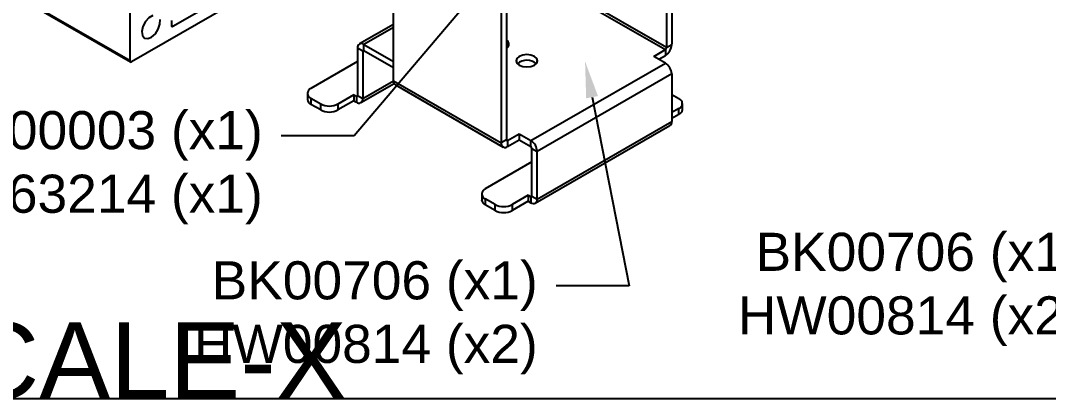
# Model space of a CAD drawing. Extents: x -1.9 to 14.9, y -5.1 to 0.
# Drawn here: x 0.64 to 5.7, y -5.14 to -3.27 of the extents above; entities that cross this region are included whole.
import ezdxf
from ezdxf import colors
from ezdxf.entities.mleader import LeaderData, LeaderLine
from ezdxf.math import Vec2, Vec3

# ---------------------------------------------------------------- set-up
doc = ezdxf.new("R2010")
doc.units = 0
doc.header["$LTSCALE"] = 0.5
doc.header["$MEASUREMENT"] = 0
for name, color, linetype in [('Brackets', 181, 'CONTINUOUS'), ('FAB DWG', 221, 'CONTINUOUS'), ('Housing', 150, 'CONTINUOUS')]:
    doc.layers.add(name, color=color, linetype=linetype)
doc.layers.add('Text-Unprinted', color=131, linetype='CONTINUOUS', plot=False)
doc.styles.add('LSAD_Standard', font='arial.ttf')
doc.styles.get("Standard").update_dxf_attribs({"font": 'arial.ttf'})

msp = doc.modelspace()

# ---------------------------------------------------------------- linework, layer by layer
at = {"layer": 'Brackets', "linetype": 'Continuous', "transparency": 16777216}
for p, q in [((3.8164, -2.6652), (3.8164, -3.4042)), ((3.8419, -2.6505), (3.8419, -3.3895)), ((2.4722, -3.5679), (2.4722, -2.9969)), ((3.0025, -3.1349), (3.0025, -3.874)), ((3.028, -3.1202), (3.028, -3.8593)), ((3.2804, -3.108), (3.8108, -3.414)), ((3.8164, -3.4042), (3.2861, -3.0982)), ((2.4722, -3.2894), (2.3046, -3.3861)), ((2.4722, -3.3043), (2.3265, -3.3883)), ((2.3265, -3.3883), (2.4722, -3.4724)), ((2.3265, -3.4177), (2.3265, -3.3883)), ((3.8164, -3.4042), (3.8419, -3.3895)), ((2.3209, -3.421), (2.2954, -3.4063)), ((2.2954, -3.4063), (2.2954, -3.6407)), ((2.3209, -3.421), (2.3266, -3.4177)), ((2.3209, -3.421), (2.3209, -3.6554)), ((2.3265, -3.4177), (2.4722, -3.5018)), ((3.028, -3.397), (3.0345, -3.4024)), ((3.7535, -3.4471), (3.8108, -3.414)), ((3.8108, -3.414), (3.8108, -3.4434)), ((2.2954, -3.4725), (2.0653, -3.6054)), ((3.1482, -3.8625), (3.8108, -3.4801)), ((3.8108, -3.4801), (3.7535, -3.4471)), ((3.779, -3.4618), (3.8108, -3.4434)), ((3.8419, -3.534), (3.1793, -3.9164)), ((3.8419, -3.534), (3.8419, -3.7684)), ((2.3118, -3.6755), (2.4751, -3.5813)), ((2.3209, -3.6554), (2.4722, -3.568)), ((2.4722, -3.5679), (3.0025, -3.874)), ((2.4813, -3.588), (3.0117, -3.8941)), ((2.0477, -3.6299), (2.0477, -3.6593)), ((2.2771, -3.6366), (2.1982, -3.6821)), ((2.2771, -3.6366), (2.2898, -3.6439)), ((2.2771, -3.6366), (2.2771, -3.666)), ((2.2954, -3.6407), (2.2898, -3.6439)), ((2.2898, -3.6439), (2.2898, -3.6733)), ((2.2954, -3.6407), (2.3209, -3.6554)), ((3.8419, -3.635), (3.8769, -3.6552)), ((2.1134, -3.6821), (2.0653, -3.6544)), ((2.0653, -3.6544), (2.0653, -3.6838)), ((2.1134, -3.7115), (2.0653, -3.6838)), ((2.1134, -3.7115), (2.1134, -3.6821)), ((2.2771, -3.666), (2.1982, -3.7115)), ((2.1982, -3.6821), (2.1982, -3.7115)), ((2.2771, -3.666), (2.2898, -3.6733)), ((3.8945, -3.7091), (3.8945, -3.6797)), ((3.8769, -3.7041), (3.8419, -3.7243)), ((3.8769, -3.7335), (3.8419, -3.7537)), ((3.8769, -3.7335), (3.8769, -3.7041)), ((3.1702, -4.171), (3.8328, -3.7886)), ((3.1793, -4.1508), (3.8419, -3.7684)), ((3.0337, -3.8625), (3.0909, -3.8295)), ((3.0909, -3.8295), (3.1482, -3.8625)), ((3.0909, -3.8295), (3.0909, -3.8589)), ((3.028, -3.8593), (3.0025, -3.874)), ((3.0337, -3.8625), (3.028, -3.8593)), ((3.0337, -3.8919), (3.0909, -3.8589)), ((3.0337, -3.8625), (3.0337, -3.8919)), ((3.0909, -3.8589), (3.1482, -3.8919)), ((3.1482, -3.8919), (3.1482, -3.8625)), ((3.1539, -3.9017), (3.1793, -3.9164)), ((3.1539, -4.1361), (3.1539, -3.9017)), ((3.1793, -4.1508), (3.1793, -3.9164)), ((3.1539, -3.968), (2.9237, -4.1008)), ((2.9061, -4.1253), (2.9061, -4.1547)), ((2.9718, -4.1775), (2.9237, -4.1498)), ((2.9237, -4.1498), (2.9237, -4.1792)), ((3.1355, -4.132), (3.0566, -4.1775)), ((3.1355, -4.132), (3.1482, -4.1394)), ((3.1355, -4.132), (3.1355, -4.1614)), ((3.1539, -4.1361), (3.1482, -4.1394)), ((3.1482, -4.1394), (3.1482, -4.1688)), ((3.1539, -4.1361), (3.1793, -4.1508)), ((2.9718, -4.2069), (2.9237, -4.1792)), ((2.9718, -4.2069), (2.9718, -4.1775)), ((3.1355, -4.1614), (3.0566, -4.2069)), ((3.0566, -4.1775), (3.0566, -4.2069)), ((3.1355, -4.1614), (3.1482, -4.1688))]:
    msp.add_line(p, q, dxfattribs=at)
at = {"layer": 'Brackets', "linetype": 'Continuous', "transparency": 16777216, "flags": 128}
msp.add_lwpolyline([(3.0913, -3.4473), (3.0798, -3.4572), (3.0758, -3.4689), (3.0798, -3.4806), (3.0913, -3.4906), (3.1085, -3.4972), (3.1288, -3.4995), (3.149, -3.4972), (3.1662, -3.4906), (3.1777, -3.4806), (3.1818, -3.4689), (3.1777, -3.4572), (3.1662, -3.4473), (3.149, -3.4407), (3.1288, -3.4383), (3.1085, -3.4407), (3.0913, -3.4473)], dxfattribs=at)
at = {"layer": 'Brackets', "linetype": 'Continuous', "transparency": 16777216}
for centre, radius, start, end in [((2.3144, -3.4032), 0.0192, 50.8134, 189.2232), ((3.0181, -3.3877), 0.0224, 296.113, 63.8858), ((3.7743, -3.3865), 0.0676, 302.6019, 357.3981), ((2.3243, -3.4204), 0.00349, 50.818, 189.2245), ((3.8041, -3.4037), 0.0123, 302.6019, 357.3993), ((3.1288, -3.5377), 0.0713, 49.3103, 130.6897), ((3.7743, -3.5371), 0.0676, 2.6029, 57.3966), ((2.4938, -3.5703), 0.0217, 173.7045, 234.9894), ((2.0746, -3.6299), 0.0262, 110.772, 249.228), ((2.292, -3.6412), 0.00349, 230.8043, 9.2164), ((2.0777, -3.6563), 0.0302, 185.699, 245.6347), ((2.1558, -3.6002), 0.0922, 242.6149, 297.3851), ((2.3019, -3.6584), 0.0192, 230.8128, 9.2198), ((3.8676, -3.6797), 0.0262, 290.7699, 69.2301), ((2.1558, -3.6296), 0.0922, 242.6149, 297.3851), ((3.8644, -3.7061), 0.0302, 294.3635, 354.3006), ((3.8209, -3.7711), 0.0211, 304.0569, 7.2492), ((3.0215, -3.877), 0.0192, 170.7799, 309.1849), ((3.0314, -3.8598), 0.00349, 170.7755, 309.182), ((3.1118, -3.9195), 0.0676, 2.6029, 57.3966), ((3.1416, -3.9023), 0.0123, 2.6008, 57.3968), ((2.933, -4.1253), 0.0262, 110.772, 249.228), ((3.1504, -4.1367), 0.00349, 230.8172, 9.218), ((2.9361, -4.1517), 0.0302, 185.699, 245.6347), ((3.0142, -4.0956), 0.0922, 242.6149, 297.3851), ((3.1604, -4.1539), 0.0192, 230.8152, 9.2201), ((3.0142, -4.125), 0.0922, 242.6149, 297.3851)]:
    msp.add_arc(centre, radius, start, end, dxfattribs=at)
at = {"layer": 'Housing', "linetype": 'Continuous', "transparency": 16777216}
for p, q in [((1.175, -3.47), (1.175, -1.9347)), ((2.5078, -2.7089), (1.1821, -3.4741)), ((0.162, -2.8887), (1.1771, -3.4745)), ((1.175, -3.47), (0.1645, -2.8867)), ((1.3861, -3.2991), (1.8242, -3.0463)), ((1.3791, -3.2705), (1.3791, -3.295)), ((1.3861, -3.2991), (1.3791, -3.295))]:
    msp.add_line(p, q, dxfattribs=at)
at = {"layer": 'Housing', "linetype": 'Continuous', "transparency": 16777216, "flags": 128}
msp.add_lwpolyline([(1.2866, -3.2452), (1.2675, -3.2567), (1.2504, -3.2761), (1.2381, -3.3), (1.2329, -3.3242), (1.2357, -3.3443), (1.2461, -3.3568), (1.2621, -3.3595), (1.2809, -3.3519), (1.2993, -3.3354), (1.3138, -3.3128), (1.3221, -3.2882), (1.3225, -3.2659)], dxfattribs=at)
at = {"layer": 'Housing', "linetype": 'Continuous', "transparency": 16777216}
for centre, start, end in [((1.3834, -3.2957), 170.7754, 309.201), ((1.1793, -3.4707), 170.773, 309.1918)]:
    msp.add_arc(centre, 0.00437, start, end, dxfattribs=at)
at = {"layer": 'Text-Unprinted', "ltscale": 0.5, "transparency": 16777216}
msp.add_lwpolyline([(11.027, 0), (0, 0), (0, -5.1335), (11.027, -5.1335)], close=True, dxfattribs=at)

# ---------------------------------------------------------------- texts
at = {"layer": 'Text-Unprinted', "ltscale": 0.5, "transparency": 16777216, "style": 'LSAD_Standard'}
msp.add_attdef('SCALE-X', (0, -5.1335), 'XEffectiveScaleFactor', height=0.375, dxfattribs=at)

# ---------------------------------------------------------------- leaders
at = {"layer": 'FAB DWG', "ltscale": 0.5, "transparency": 16777216}
ml = msp.add_multileader_mtext('Standard', dxfattribs=at)
ml.set_content('\\A1;HW00003 (x1)\\PHW63214 (x1)', color=256)
ml.set_leader_properties()
ml.build(insert=Vec2(0, 0))
ml.multileader.update_dxf_attribs({"dogleg_length": 0.2669, "arrow_head_size": 0.18})
ctx = ml.context
ctx.base_point, ctx.char_height, ctx.arrow_head_size, ctx.landing_gap_size, ctx.plane_origin = Vec3(0.0758, -3.8387), 0.188, 0.18, 0.09, Vec3(6.5262, -1.0686)
ctx.text_align_type = 2
notes = []
notes.append((ctx, [(0, (1, 1, 0), (2.2784, -3.8387), (-1, 0), 0.36, [(0, [(3.0213, -2.9624)], 0, [])])]))
ctx.mtext.insert, ctx.mtext.rotation, ctx.mtext.width, ctx.mtext.alignment, ctx.mtext.flow_direction = Vec3(1.8284, -3.7171), 6.283185, 3.752964, 3, 5
ml = msp.add_multileader_mtext('Standard', dxfattribs=at)
ml.set_content('\\A1;BK00706 (x1)\\PHW00814 (x2)', color=256)
ml.set_leader_properties()
ml.build(insert=Vec2(0, 0))
ml.multileader.update_dxf_attribs({"dogleg_length": 0.2669, "arrow_head_size": 0.18})
ctx = ml.context
ctx.base_point, ctx.char_height, ctx.arrow_head_size, ctx.landing_gap_size, ctx.plane_origin = Vec3(1.4296, -4.5791), 0.188, 0.18, 0.09, Vec3(6.329, -1.651)
ctx.text_align_type = 2
notes.append((ctx, [(0, (1, 1, 0), (3.6322, -4.5791), (-1, 0), 0.36, [(0, [(3.4151, -3.4718)], 0, [])])]))
ctx.mtext.insert, ctx.mtext.rotation, ctx.mtext.width, ctx.mtext.alignment, ctx.mtext.flow_direction = Vec3(3.1822, -4.4574), 6.283185, 3.752964, 3, 5
ml = msp.add_multileader_mtext('Standard', dxfattribs=at)
ml.set_content('\\A1;BK00706 (x1)\\PHW00814 (x2)', color=256)
ml.set_leader_properties()
ml.build(insert=Vec2(0, 0))
ml.multileader.update_dxf_attribs({"dogleg_length": 0.2669, "arrow_head_size": 0.18})
ctx = ml.context
ctx.base_point, ctx.char_height, ctx.arrow_head_size, ctx.landing_gap_size, ctx.plane_origin = Vec3(4.1078, -4.4385), 0.188, 0.18, 0.09, Vec3(9.9378, -2.1032)
ctx.text_align_type = 2
notes.append((ctx, [(0, (1, 1, 0), (6.3104, -4.4385), (-1, 0), 0.36, [(0, [(6.5277, -4.1109)], 0, [])])]))
ctx.mtext.insert, ctx.mtext.rotation, ctx.mtext.width, ctx.mtext.alignment, ctx.mtext.flow_direction = Vec3(5.8604, -4.3169), 6.283185, 3.752964, 3, 5
for ctx, leaders in notes:
    for number, flags, end, landing, length, lines in leaders:
        leader = LeaderData()
        leader.index, (leader.has_last_leader_line, leader.has_dogleg_vector, leader.attachment_direction) = number, flags
        leader.last_leader_point, leader.dogleg_vector, leader.dogleg_length = Vec3(end), Vec3(landing), length
        for number, points, colour, breaks in lines:
            line = LeaderLine()
            line.index, line.vertices, line.color, line.breaks = number, Vec3.list(points), colors.encode_raw_color(colour), breaks
            leader.lines.append(line)
        ctx.leaders.append(leader)

doc.saveas('drawing.dxf')
